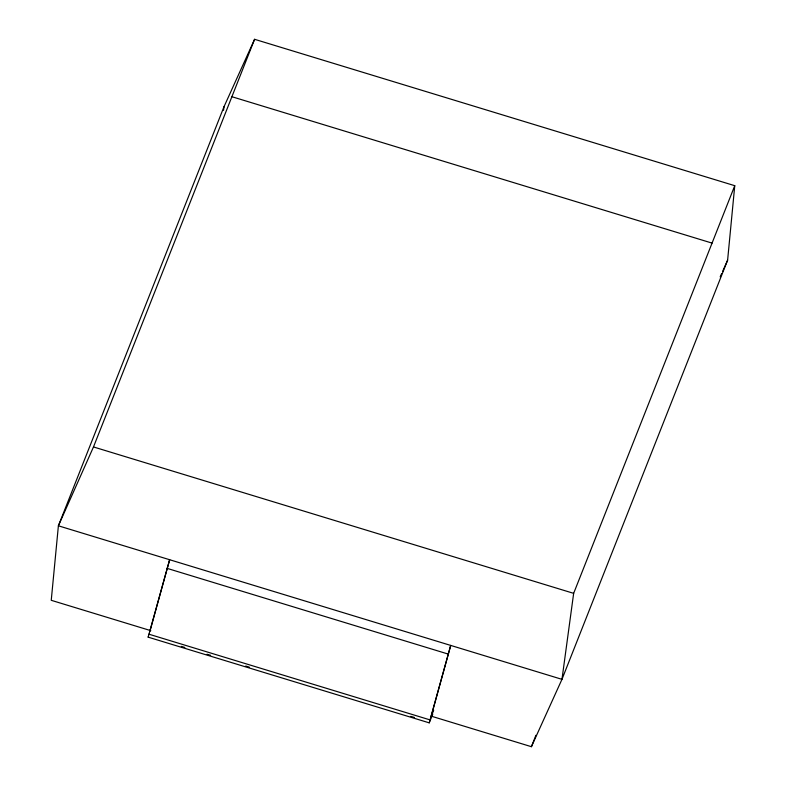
<?xml version="1.0" encoding="UTF-8"?>
<svg xmlns="http://www.w3.org/2000/svg" width="786" height="786" viewBox="0 0 786 786"><rect width="100%" height="100%" fill="white"/><g stroke="black" fill="none" stroke-linecap="round" stroke-linejoin="round"><path stroke-width="1.18" d="M431.868 716.351L531.415 746.7L561.97 679.34L727.61 260.195L734.753 185.692L254.585 39.3L224.03 106.66L58.39 525.805L51.247 600.308L150.794 630.657M223.529 110.295L224.03 106.66M734.753 185.692L573.652 593.351L561.97 679.34L58.39 525.805L93.485 446.949L254.585 39.3M149.929 631.286L169.648 559.72L148.151 637.151L429.215 722.845L432.762 714.091M433.685 710.19L431.003 716.979L450.712 645.414L429.215 722.845M531.415 746.7L535.924 735.283M148.525 636.395L148.151 637.151M720.192 276.859L721.676 273.528M722.668 271.308L727.61 260.195M231.899 96.717L712.057 243.11M93.485 446.949L573.652 593.351M166.937 568.317L448 654.011M148.8 634.155L429.873 719.848M181.32 646.397L184.828 647.467M207.082 654.247L210.599 655.318M245.733 666.037L249.241 667.108M410.862 716.38L414.369 717.451"/></g></svg>
